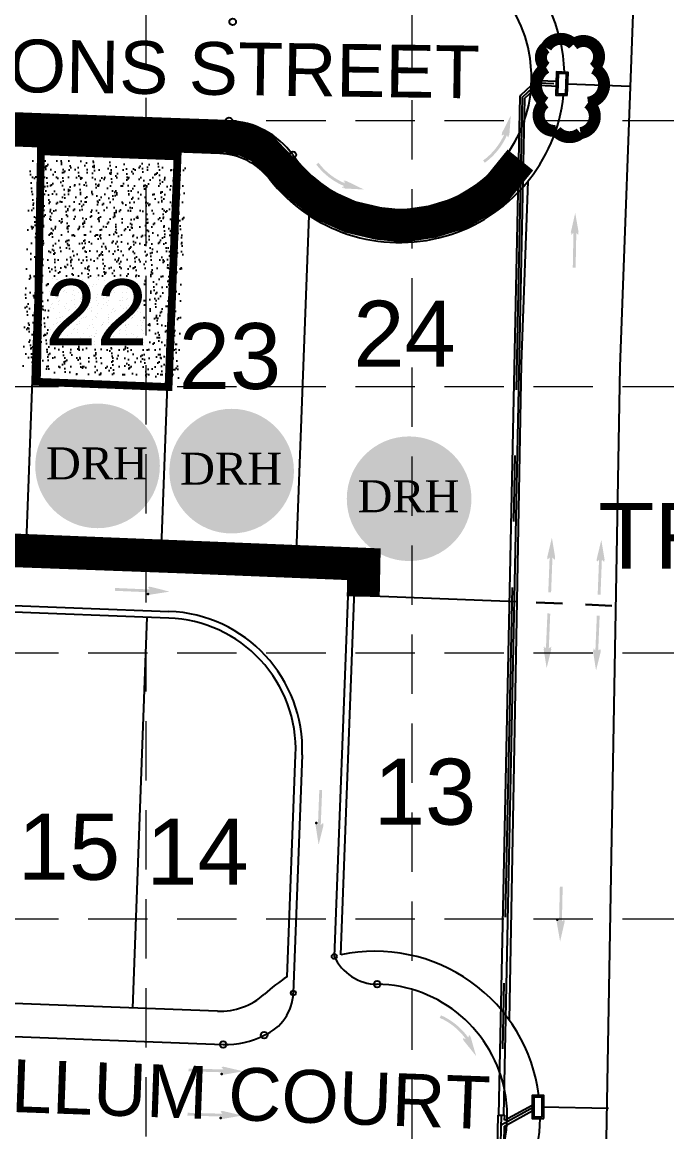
# Model space of a CAD drawing. Header units: feet. Extents: x 10084 to 13321, y 3329 to 8503.
# Drawn here: x 12876.2 to 13071.7, y 7707.9 to 8044.4 of the extents above; entities that cross this region are included whole.
import ezdxf
from ezdxf.enums import TextEntityAlignment as Align

# ---------------------------------------------------------------- set-up
doc = ezdxf.new("R2010")
doc.units = ezdxf.units.FT
doc.header["$LTSCALE"] = 40
doc.header["$MEASUREMENT"] = 0
for name, pattern in [('( Dashdot )', [1.001, 0.5, -0.25, 0.001, -0.25]), ('ACAD_ISO02W100', [15, 12, -3]), ('CENTERX2', [4, 2.5, -0.5, 0.5, -0.5]), ('DASHED', [0.75, 0.5, -0.25]), ('HIDDEN', [0.375, 0.25, -0.125])]:
    doc.linetypes.add(name, pattern=pattern)
for name, color, linetype in [('BASE', 7, 'Continuous'), ('CURB', 4, 'Continuous'), ('EROSION BLANKETS', 84, 'Continuous'), ('flow arrow', 4, 'Continuous'), ('GRID', 254, 'DASHED'), ('INLET', 4, 'Continuous'), ('LEGEND', 7, 'Continuous'), ('Level 18', 7, 'Continuous'), ('LOT', 7, 'Continuous'), ('NAME', 6, 'Continuous'), ('ROW', 3, '( Dashdot )'), ('STORM', 2, 'Continuous'), ('storm CL', 7, 'CENTERX2')]:
    doc.layers.add(name, color=color, linetype=linetype)
doc.styles.add('DRHorton', font='dutcheb.ttf')
doc.styles.get("Standard").update_dxf_attribs({"font": 'ARIAL.TTF'})

# ---------------------------------------------------------------- blocks, each defined once
blk = doc.blocks.new('DRHorton')
h = blk.add_hatch(color=1)
h.paths.add_polyline_path([(78.69822540696084, 25.78470422915278, 1), (40.43404856909645, 25.78470422915278, 1)])
h.paths.add_polyline_path([(42.32948281545312, 17.90510793809595), (76.50029822822269, 17.90510793809595), (76.50029822822269, 34.86907338622756), (42.32948281545312, 34.86907338622756)], flags=24)
at = {"layer": 'BASE', "color": 176, "style": 'DRHorton'}
blk.add_text('DRH', height=9.814143575853077, dxfattribs=at).set_placement((59.39083912051757, 21.64263810623019), align=Align.CENTER)

msp = doc.modelspace()

# ---------------------------------------------------------------- hatches: boundary and pattern name
at = {"layer": 'BASE'}
h = msp.add_hatch(dxfattribs=at)
h.set_pattern_fill('AR-SAND', color=30, scale=1.894901513045498, angle=87.92416591701333, style=0)
h.set_pattern_definition([(125.4241659170134, (13123.76049042038, 9533.799331133976), (-3.653068959740693, 0.01296454353377413), [0, -2.880250299829157, 0, -3.221332572177347, 0, -3.079214958698935]), (95.42416591701331, (13123.76049042038, 9533.799331133976), (-5.2227063851761, 3.545056951590425), [0, -1.553819240697308, 0, -2.596015072872332, 0, -0.9948232943488863]), (55.4241659170133, (13123.67606626102, 9531.470131789772), (0.2030306870213974, 5.897508083722958), [0, -0.947450756522749, 0, -3.410822723481897, 0, -4.453018555656921]), (45.4241659170133, (13123.67606626102, 9531.470131789772), (-1.455684259129268, 5.752817185139262), [0, -0.4737253782613745, 0, -2.235983785393687, 0, -2.558117042611422])])
h.paths.add_polyline_path([(12926.00463470702, 8001.356639199679), (12878.66318462163, 8003.072577398166), (12876.31330879153, 7938.241262718082), (12923.65475887692, 7936.525324519595)])
at = {"layer": 'flow arrow', "linetype": 'Continuous', "lineweight": 30}
h = msp.add_hatch(color=7, dxfattribs=at)
edge = h.paths.add_edge_path()
edge.add_line((13021.7101, 8010.887600000002), (13024.365, 8016.0995))
edge.add_line((13024.365, 8016.0995), (13023.9403, 8010.2741))
edge.add_line((13023.9403, 8010.2741), (13023.94131250968, 8010.273830678001))
edge.add_ellipse((13023.72990227707, 8010.001127058878), major_axis=(-0.1485443974594063, -0.539939405844232), ratio=0.285714285714286, start_angle=-17.182672222222322, end_angle=124.7269333333333, ccw=False)
edge.add_line((13023.54241391278, 8009.497824323661), (13023.5395, 8009.498400000002))
edge.add_line((13023.5395, 8009.498400000002), (13023.199, 8010.145600000001))
edge.add_line((13023.199, 8010.145600000001), (13023.20629413047, 8010.137327059838))
edge.add_arc((13004.4882813468, 8018.323956245932), 20.43, 305.9687798300628, 336.3770492745072, ccw=False)
edge.add_line((13016.48772652058, 8001.789198486282), (13015.98261029695, 8002.485228336437))
edge.add_arc((13004.4882813468, 8018.323956245932), 19.57000000000001, 305.9687798300628, 336.0445853856183)
edge.add_line((13022.37255457955, 8010.378034591609), (13022.3713, 8010.377600000002))
edge.add_line((13022.3713, 8010.377600000002), (13021.6434, 8010.0099))
edge.add_line((13021.6434, 8010.0099), (13021.64112239817, 8010.008560346299))
edge.add_ellipse((13021.74632026389, 8010.541933236967), major_axis=(-0.1485443974594063, -0.539939405844232), ratio=0.2857142857142858, start_angle=-125.83152777777792, end_angle=14.496719444444523, ccw=False)
edge.add_line((13021.70820690939, 8010.892424716943), (13021.71017176733, 8010.889074593341))
h = msp.add_hatch(color=7, dxfattribs=at)
edge = h.paths.add_edge_path()
edge.add_line((12974.5769, 7996.231600000003), (12979.8404, 7993.680500000001))
edge.add_line((12979.8404, 7993.680500000001), (12974.0077, 7993.989700000002))
edge.add_line((12974.0077, 7993.989700000002), (12974.00748915595, 7993.988661231858))
edge.add_ellipse((12973.73064899081, 7994.194624998801), major_axis=(-0.5427774683729983, 0.137813714218139), ratio=0.2857142857142859, start_angle=-17.182672222222322, end_angle=124.7269333333333, ccw=False)
edge.add_line((12973.22372913385, 7994.372101162399), (12973.2242, 7994.375000000002))
edge.add_line((12973.2242, 7994.375000000002), (12973.8646, 7994.728300000002))
edge.add_line((12973.8646, 7994.728300000003), (12973.85644441462, 7994.720829752483))
edge.add_arc((12981.670477701, 8013.597423295794), 20.43, 217.104446653815, 247.5127160982594, ccw=False)
edge.add_line((12965.37679483016, 8001.27261915342), (12966.06267664113, 8001.791431345563))
edge.add_arc((12981.670477701, 8013.597423295794), 19.57000000000001, 217.104446653815, 247.1802522093706)
edge.add_line((12974.08058008969, 7995.559176311959), (12974.0801, 7995.560400000001))
edge.add_line((12974.0801, 7995.560400000001), (12973.6981, 7996.280900000002))
edge.add_line((12973.6981, 7996.280900000002), (12973.69668156162, 7996.283141902284))
edge.add_ellipse((12974.23203468403, 7996.188536057981), major_axis=(-0.5427774683729983, 0.137813714218139), ratio=0.2857142857142856, start_angle=-125.83152777777792, end_angle=14.496719444444523, ccw=False)
edge.add_line((12974.58170191656, 7996.233588607443), (12974.57839139378, 7996.231557734917))
at = {"layer": 'flow arrow'}
h = msp.add_hatch(color=7, dxfattribs=at)
edge = h.paths.add_edge_path()
edge.add_line((13044.735, 7979.959900000001), (13044.2451, 7980.509400000001))
edge.add_line((13044.2451, 7980.509400000001), (13044.0319, 7969.9273))
edge.add_line((13044.0319, 7969.9273), (13043.1721, 7969.943300000001))
edge.add_line((13043.1721, 7969.943300000001), (13043.3854, 7980.5253))
edge.add_line((13043.3854, 7980.5253), (13042.7671, 7979.9885))
edge.add_line((13042.7671, 7979.9885), (13042.76550644475, 7979.986862745553))
edge.add_ellipse((13042.73640265745, 7980.529731238851), major_axis=(-0.01129975127881162, -0.5598859844834816), ratio=0.2857142857142853, start_angle=-125.83152777777792, end_angle=14.496719444444523, ccw=False)
edge.add_line((13042.61332529591, 7980.860108149708), (13042.6154, 7980.8598))
edge.add_line((13042.6154, 7980.8598), (13043.9098, 7986.5644))
edge.add_line((13043.9098, 7986.5644), (13044.931, 7980.8086))
edge.add_line((13044.931, 7980.8086), (13044.92996823537, 7980.809266693554))
edge.add_ellipse((13044.79205771002, 7980.4929721515), major_axis=(-0.01129975127881162, -0.5598859844834816), ratio=0.2857142857142854, start_angle=-17.182672222222322, end_angle=124.7269333333333, ccw=False)
edge.add_line((13044.73400485406, 7979.959028899891), (13044.735, 7979.959900000001))
edge.add_line((13044.735, 7979.959900000001), (13044.735, 7979.959900000001))
edge.add_line((13044.735, 7979.959900000001), (13044.735, 7979.959900000001))
at = {"layer": 'flow arrow', "linetype": 'Continuous', "lineweight": 30}
h = msp.add_hatch(color=7, dxfattribs=at)
edge = h.paths.add_edge_path()
edge.add_line((13035.63, 7881.565), (13036.1511, 7882.084400000001))
edge.add_line((13036.1511, 7882.084400000001), (13035.7406, 7871.5082))
edge.add_line((13035.7406, 7871.5082), (13036.5999, 7871.4737))
edge.add_line((13036.5999, 7871.473700000001), (13037.0105, 7882.049800000001))
edge.add_line((13037.0105, 7882.049800000001), (13037.5959, 7881.477500000001))
edge.add_line((13037.5959, 7881.4775), (13037.59744321472, 7881.47597618393))
edge.add_ellipse((13037.65847739327, 7882.016187309786), major_axis=(-0.02170332911121479, -0.5595792754431586), ratio=0.2857142857142855, start_angle=345.5032805555555, end_angle=485.8315277777779)
edge.add_line((13037.80080384005, 7882.338739821321), (13037.7988, 7882.338100000001))
edge.add_line((13037.7988, 7882.338100000001), (13036.8427, 7888.109100000001))
edge.add_line((13036.8427, 7888.109100000001), (13035.4842, 7882.4235))
edge.add_line((13035.4842, 7882.4235), (13035.48518922975, 7882.424462294437))
edge.add_ellipse((13035.60422700263, 7882.100592630899), major_axis=(-0.02170332911121479, -0.5595792754431586), ratio=0.2857142857142858, start_angle=235.2730666666667, end_angle=377.1826722222223)
edge.add_line((13035.63072389208, 7881.564156758799), (13035.63, 7881.565))
edge.add_line((13035.63, 7881.565), (13035.63, 7881.565))
edge.add_line((13035.63, 7881.565), (13035.63, 7881.565))
h = msp.add_hatch(color=7, dxfattribs=at)
edge = h.paths.add_edge_path()
edge.add_line((13050.6145, 7880.885399999999), (13051.1356, 7881.4048))
edge.add_line((13051.1356, 7881.4048), (13050.7251, 7870.8286))
edge.add_line((13050.7251, 7870.8286), (13051.5844, 7870.7941))
edge.add_line((13051.5844, 7870.794100000001), (13051.995, 7881.3702))
edge.add_line((13051.995, 7881.3702), (13052.5804, 7880.7979))
edge.add_line((13052.5804, 7880.7979), (13052.58194321472, 7880.796376183929))
edge.add_ellipse((13052.64297739327, 7881.336587309786), major_axis=(-0.02170332911121479, -0.5595792754431586), ratio=0.2857142857142855, start_angle=345.5032805555555, end_angle=485.8315277777779)
edge.add_line((13052.78530384005, 7881.65913982132), (13052.7833, 7881.6585))
edge.add_line((13052.7833, 7881.6585), (13051.8272, 7887.429500000001))
edge.add_line((13051.8272, 7887.429500000001), (13050.4687, 7881.743899999999))
edge.add_line((13050.4687, 7881.743899999999), (13050.46968922975, 7881.744862294437))
edge.add_ellipse((13050.58872700263, 7881.420992630899), major_axis=(-0.02170332911121479, -0.5595792754431586), ratio=0.2857142857142858, start_angle=235.2730666666667, end_angle=377.1826722222223)
edge.add_line((13050.61522389208, 7880.884556758799), (13050.6145, 7880.885399999999))
edge.add_line((13050.6145, 7880.885399999999), (13050.6145, 7880.885399999999))
edge.add_line((13050.6145, 7880.885399999999), (13050.6145, 7880.885399999999))
h = msp.add_hatch(color=7, dxfattribs=at)
edge = h.paths.add_edge_path()
edge.add_line((12914.39281985393, 7873.013392887745), (12914.91443857239, 7872.382721652241))
edge.add_line((12914.91443857239, 7872.382721652242), (12904.3398423417, 7872.831956237044))
edge.add_line((12904.3398423417, 7872.831956237044), (12904.30734583492, 7871.972508258329))
edge.add_line((12904.30734583492, 7871.972508258329), (12914.87784146715, 7871.523345027616))
edge.add_line((12914.87784146715, 7871.523345027616), (12914.32105753253, 7871.046743598876))
edge.add_line((12914.32105753253, 7871.046743598876), (12914.32010400545, 7871.044939396823))
edge.add_ellipse((12914.85261922688, 7870.974989030219), major_axis=(-0.5594945311788314, 0.02378766648552297), ratio=0.2857142857142856, start_angle=342.8173277777778, end_angle=484.7269333333335)
edge.add_line((12915.16575833643, 7870.830056486818), (12915.16478859494, 7870.830532811887))
edge.add_line((12915.16478859494, 7870.830532811888), (12920.9398, 7871.7222))
edge.add_line((12920.9398, 7871.7222), (12915.26702659591, 7873.144303472272))
edge.add_line((12915.26702659591, 7873.144303472272), (12915.26827051454, 7873.144988524912))
edge.add_ellipse((12914.93523005481, 7873.0293123139), major_axis=(-0.5594945311788314, 0.02378766648552297), ratio=0.2857142857142856, start_angle=234.1684722222222, end_angle=374.4967194444445)
edge.add_line((12914.39184739971, 7873.012326848503), (12914.39281985393, 7873.013392887745))
edge.add_line((12914.39281985393, 7873.013392887745), (12914.39281985393, 7873.013392887745))
h = msp.add_hatch(color=7, dxfattribs=at)
edge = h.paths.add_edge_path()
edge.add_line((13034.5623, 7855.098500000002), (13035.04, 7854.538800000001))
edge.add_line((13035.04, 7854.538800000001), (13035.4827, 7865.113500000002))
edge.add_line((13035.4827, 7865.113500000001), (13036.3419, 7865.078800000001))
edge.add_line((13036.3419, 7865.078800000001), (13035.8992, 7854.504200000001))
edge.add_line((13035.8992, 7854.5042), (13036.529, 7855.027000000001))
edge.add_line((13036.529, 7855.027000000001), (13036.53063987399, 7855.028691308396))
edge.add_ellipse((13036.54796559143, 7854.485319381476), major_axis=(0.02343731859557317, 0.5595093315549345), ratio=0.2857142857142856, start_angle=-125.83152777777792, end_angle=14.496719444444523, ccw=False)
edge.add_line((13036.66385032583, 7854.152351412317), (13036.6617, 7854.153000000001))
edge.add_line((13036.6617, 7854.153000000001), (13035.2439, 7848.477500000001))
edge.add_line((13035.2439, 7848.477500000001), (13034.3481, 7854.2544))
edge.add_line((13034.3481, 7854.2544), (13034.34885447875, 7854.253413737442))
edge.add_ellipse((13034.49359091634, 7854.566643547592), major_axis=(0.02343731859557317, 0.5595093315549345), ratio=0.2857142857142858, start_angle=-17.182672222222322, end_angle=124.7269333333333, ccw=False)
edge.add_line((13034.5632078211, 7855.099202480103), (13034.5623, 7855.098500000002))
edge.add_line((13034.5623, 7855.098500000002), (13034.5623, 7855.098500000002))
edge.add_line((13034.5623, 7855.098500000002), (13034.5623, 7855.098500000002))
h = msp.add_hatch(color=7, dxfattribs=at)
edge = h.paths.add_edge_path()
edge.add_line((13049.5468, 7854.418900000001), (13050.0245, 7853.859200000001))
edge.add_line((13050.0245, 7853.859200000001), (13050.4672, 7864.433900000002))
edge.add_line((13050.4672, 7864.433900000001), (13051.3264, 7864.399200000001))
edge.add_line((13051.3264, 7864.399200000001), (13050.8837, 7853.824600000001))
edge.add_line((13050.8837, 7853.8246), (13051.5135, 7854.347400000001))
edge.add_line((13051.5135, 7854.347400000001), (13051.51513987399, 7854.349091308396))
edge.add_ellipse((13051.53246559143, 7853.805719381476), major_axis=(0.02343731859557317, 0.5595093315549345), ratio=0.2857142857142856, start_angle=-125.83152777777792, end_angle=14.496719444444523, ccw=False)
edge.add_line((13051.64835032583, 7853.472751412317), (13051.6462, 7853.473400000001))
edge.add_line((13051.6462, 7853.473400000001), (13050.2284, 7847.7979))
edge.add_line((13050.2284, 7847.7979), (13049.3326, 7853.574799999999))
edge.add_line((13049.3326, 7853.574799999999), (13049.33335447874, 7853.573813737442))
edge.add_ellipse((13049.47809091634, 7853.887043547592), major_axis=(0.02343731859557317, 0.5595093315549345), ratio=0.2857142857142858, start_angle=-17.182672222222322, end_angle=124.7269333333333, ccw=False)
edge.add_line((13049.5477078211, 7854.419602480102), (13049.5468, 7854.418900000001))
edge.add_line((13049.5468, 7854.418900000001), (13049.5468, 7854.418900000001))
edge.add_line((13049.5468, 7854.418900000001), (13049.5468, 7854.418900000001))
h = msp.add_hatch(color=7, dxfattribs=at)
edge = h.paths.add_edge_path()
edge.add_line((12967.37808754478, 7801.495848675273), (12966.74887250511, 7800.972266093235))
edge.add_line((12966.74887250511, 7800.972266093236), (12967.16755231535, 7811.548175246107))
edge.add_line((12967.16755231535, 7811.548175246106), (12966.30800852887, 7811.578039709239))
edge.add_line((12966.30800852887, 7811.578039709239), (12965.88943685127, 7801.006330354877))
edge.add_line((12965.88943685127, 7801.006330354876), (12965.41121127899, 7801.561657427074))
edge.add_line((12965.41121127899, 7801.561657427074), (12965.40950725311, 7801.562681714976))
edge.add_ellipse((12965.34109657024, 7801.029966489707), major_axis=(0.02217018248873963, 0.5595609761097458), ratio=0.2857142857142859, start_angle=342.8173277777778, end_angle=484.7269333333335)
edge.add_line((12965.19706984964, 7800.716409708219), (12965.19737620571, 7800.717469907247))
edge.add_line((12965.19737620571, 7800.717469907247), (12966.1058, 7794.944899999999))
edge.add_line((12966.1058, 7794.944899999999), (12967.51149547325, 7800.621888703627))
edge.add_line((12967.51149547325, 7800.621888703627), (12967.51228863377, 7800.620590084183))
edge.add_ellipse((12967.39565015001, 7800.953294766198), major_axis=(0.02217018248873963, 0.5595609761097458), ratio=0.2857142857142856, start_angle=234.1684722222222, end_angle=374.4967194444445)
edge.add_line((12967.37709394588, 7801.496626066184), (12967.37808754478, 7801.495848675273))
edge.add_line((12967.37808754478, 7801.495848675273), (12967.37808754478, 7801.495848675273))
h = msp.add_hatch(color=7, dxfattribs=at)
edge = h.paths.add_edge_path()
edge.add_line((13010.1917, 7735.425499999998), (13013.8674, 7730.8755))
edge.add_line((13013.8674, 7730.8755), (13012.2467, 7736.486999999999))
edge.add_line((13012.2467, 7736.486999999999), (13012.24763312942, 7736.487503312421))
edge.add_ellipse((13011.98437722588, 7736.710568055445), major_axis=(-0.2570386895447849, 0.4975249863847033), ratio=0.2857142857142861, start_angle=235.2730666666667, end_angle=377.1826722222223)
edge.add_line((13011.69681692292, 7737.164191910845), (13011.6941, 7737.163099999999))
edge.add_line((13011.6941, 7737.163099999999), (13011.4949, 7736.4593))
edge.add_line((13011.4949, 7736.4593), (13011.50027622295, 7736.46898546001))
edge.add_arc((12994.880976586, 7724.586907376724), 20.42999999999999, 395.5631227896122, 425.9713922340567)
edge.add_line((13003.19992441481, 7743.246489519944), (13002.84973855709, 7742.461015256201))
edge.add_arc((12994.880976586, 7724.586907376724), 19.57000000000001, 395.89558667850105, 425.9713922340566, ccw=False)
edge.add_line((13010.73437535087, 7736.060993292478), (13010.733, 7736.061199999998))
edge.add_line((13010.733, 7736.061199999998), (13009.9448, 7736.270299999999))
edge.add_line((13009.9448, 7736.270299999999), (13009.94232771115, 7736.271147503089))
edge.add_ellipse((13010.15559915961, 7735.771078987061), major_axis=(-0.2570386895447849, 0.4975249863847033), ratio=0.2857142857142858, start_angle=345.5032805555555, end_angle=485.8315277777779)
edge.add_line((13010.19082367016, 7735.420285399944), (13010.19205291299, 7735.423969554735))
h = msp.add_hatch(color=7, dxfattribs=at)
edge = h.paths.add_edge_path()
edge.add_line((12936.69729546197, 7727.433587837483), (12937.22933171043, 7726.811340130908))
edge.add_line((12937.22933171043, 7726.811340130908), (12926.64893258229, 7727.088285946649))
edge.add_line((12926.64893258229, 7727.088285946649), (12926.63030110702, 7726.228678583181))
edge.add_line((12926.63030110702, 7726.228678583181), (12937.20694206949, 7725.951654068889))
edge.add_line((12937.20694206949, 7725.951654068889), (12936.65785942265, 7725.465916475549))
edge.add_line((12936.65785942265, 7725.465916475549), (12936.65685649808, 7725.46383646154))
edge.add_ellipse((12937.19044113163, 7725.402574532456), major_axis=(-0.55980798408524, 0.01466563502516667), ratio=0.2857142857142856, start_angle=342.8173277777778, end_angle=484.7269333333335)
edge.add_line((12937.50590085659, 7725.262764894013), (12937.50485051976, 7725.263723903397))
edge.add_line((12937.50485051976, 7725.263723903397), (12943.2647, 7726.249199999998))
edge.add_line((12943.2647, 7726.249199999998), (12937.56934318276, 7727.578708897039))
edge.add_line((12937.56934318276, 7727.578708897039), (12937.57066953625, 7727.579060516496))
edge.add_ellipse((12937.23955861207, 7727.457971624431), major_axis=(-0.55980798408524, 0.01466563502516667), ratio=0.2857142857142854, start_angle=234.1684722222222, end_angle=374.4967194444445)
edge.add_line((12936.69652490339, 7727.432132136481), (12936.69729546197, 7727.433587837483))
edge.add_line((12936.69729546197, 7727.433587837483), (12936.69729546197, 7727.433587837483))
h = msp.add_hatch(color=7, dxfattribs=at)
edge = h.paths.add_edge_path()
edge.add_line((12936.39559546197, 7714.018187837483), (12936.92763171043, 7713.395940130908))
edge.add_line((12936.92763171043, 7713.395940130908), (12926.34723258229, 7713.672885946649))
edge.add_line((12926.34723258229, 7713.672885946649), (12926.32860110702, 7712.813278583181))
edge.add_line((12926.32860110702, 7712.813278583181), (12936.90524206949, 7712.536254068889))
edge.add_line((12936.90524206949, 7712.536254068889), (12936.35615942265, 7712.050516475549))
edge.add_line((12936.35615942265, 7712.050516475549), (12936.35515649808, 7712.04843646154))
edge.add_ellipse((12936.88874113163, 7711.987174532456), major_axis=(-0.55980798408524, 0.01466563502516667), ratio=0.2857142857142856, start_angle=342.8173277777778, end_angle=484.7269333333335)
edge.add_line((12937.20420085659, 7711.847364894013), (12937.20315051976, 7711.848323903397))
edge.add_line((12937.20315051976, 7711.848323903398), (12942.963, 7712.833799999999))
edge.add_line((12942.963, 7712.833799999999), (12937.26764318276, 7714.163308897039))
edge.add_line((12937.26764318276, 7714.163308897039), (12937.26896953625, 7714.163660516496))
edge.add_ellipse((12936.93785861207, 7714.042571624431), major_axis=(-0.55980798408524, 0.01466563502516667), ratio=0.2857142857142854, start_angle=234.1684722222222, end_angle=374.4967194444445)
edge.add_line((12936.39482490339, 7714.016732136481), (12936.39559546197, 7714.018187837483))
edge.add_line((12936.39559546197, 7714.018187837483), (12936.39559546197, 7714.018187837483))
at = {"layer": 'Level 18', "linetype": 'Continuous', "lineweight": 30}
h = msp.add_hatch(color=7, dxfattribs=at)
edge = h.paths.add_edge_path()
edge.add_line((13040.49369845545, 7772.194032306885), (13039.87348007108, 7771.659979397108))
edge.add_line((13039.87348007108, 7771.659979397108), (13040.11301559793, 7782.241266907756))
edge.add_line((13040.11301559793, 7782.241266907756), (13039.25310136464, 7782.25669481691))
edge.add_line((13039.25310136464, 7782.25669481691), (13039.01370779368, 7771.679409786395))
edge.add_line((13039.01370779368, 7771.679409786395), (13038.52591920113, 7772.226591588592))
edge.add_line((13038.52591920113, 7772.226591588591), (13038.52444826675, 7772.227703507583))
edge.add_ellipse((13038.46507379541, 7771.693905625994), major_axis=(0.01268573400085185, 0.5598562728864012), ratio=0.2857142857142859, start_angle=342.8173277777778, end_angle=484.7269333333335)
edge.add_line((13038.32638069986, 7771.377953468602), (13038.32669448098, 7771.378912528835))
edge.add_line((13038.32669448098, 7771.378912528836), (13039.33270000001, 7765.622600000004))
edge.add_line((13039.33270000001, 7765.622600000003), (13040.64205640721, 7771.322492690062))
edge.add_line((13040.64205640721, 7771.322492690062), (13040.64289058192, 7771.321377071098))
edge.add_ellipse((13040.52063146246, 7771.652057638428), major_axis=(0.01268573400085185, 0.5598562728864012), ratio=0.2857142857142856, start_angle=234.1684722222222, end_angle=374.4967194444445)
edge.add_line((13040.49287165595, 7772.194996493383), (13040.49369845545, 7772.194032306885))
edge.add_line((13040.49369845545, 7772.194032306885), (13040.49369845545, 7772.194032306885))

# ---------------------------------------------------------------- linework, layer by layer
at = {"layer": 'BASE', "color": 30, "linetype": 'ACAD_ISO02W100', "const_width": 2.368626891306873}
msp.add_lwpolyline([(12920.58118326258, 7933.774308308812), (12923.31771208378, 8003.715780983205), (12881.89237525662, 8005.289082327846), (12880.64263186264, 7935.350315906186)], close=True, dxfattribs=at)
at = {"layer": 'CURB', "color": 7}
for p, q in [((12764.903068334, 8021.019520996735), (12938.90992793054, 8014.520689733574)), ((12749.7832, 7884.1187), (12975.126, 7875.702600000001)), ((12975.126, 7875.702600000001), (12970.8453, 7761.0837)), ((12749.33534881741, 7872.127143781855), (12920.71585982849, 7865.726369673757)), ((12961.11906203192, 7822.188121076084), (12958.42246666768, 7749.985685482346)), ((12754.45297352824, 7741.214515921507), (12937.15416839808, 7734.390961876278))]:
    msp.add_line(p, q, dxfattribs=at)
for centre, radius in [((12940.02957881871, 8044.499741084399), 1), ((12938.90992658018, 8014.520642050822), 1), ((12958.24300317067, 8004.176501825003), 1), ((12970.8453, 7761.083699999993), 0.75), ((12983.81969256453, 7752.650728005475), 1), ((12958.42246666768, 7749.985685482346), 0.75), ((12949.57958875922, 7737.171657503904), 1), ((12937.15417022382, 7734.391001819416), 1)]:
    msp.add_circle(centre, radius, dxfattribs=at)
for centre, radius, start, end in [((12990.66881087006, 8027.598008929422), 40, 3.326338191201853, 80.77527003836856), ((12990.66881087006, 8027.598008929422), 40, 352.3963131219418, 3.326338191201889), ((12990.66881087006, 8027.598008929422), 40, 215.8409835559489, 352.3963131219418), ((12937.97687335856, 7989.538059884729), 25, 35.84098333333333, 87.86110277777779), ((12919.14832329741, 7823.755631901526), 42, 357.86112815146, 87.86109306093871), ((12984.01561630274, 7767.149404286047), 14.5, 204.7288470901449, 269.2257969022866), ((12983.27921328673, 7712.654379645278), 40, 9.83901755746805, 89.22579690228652), ((12943.93256877041, 7750.526849934387), 14.5, 292.9202589658294, 357.861128149934), ((12938.08722344543, 7759.373583985509), 25, 267.8611027777778, 297.3674027777778), ((12983.27921328673, 7712.654379645278), 40, 358.8281949720756, 9.839017557468088), ((12983.27921328673, 7712.654379645278), 40, 210.4400815039182, 358.8281949720756)]:
    msp.add_arc(centre, radius, start, end, dxfattribs=at)
at = {"layer": 'EROSION BLANKETS', "linetype": 'Continuous', "lineweight": 40, "const_width": 10}
for points in [[(13027.28823877514, 8002.632498731185), (13018.82764238343, 7992.198130633219), (13008.82877001735, 7986.486690085824), (13000.47807452157, 7983.960474144401), (12991.79772121381, 7982.642444769815), (12984.21617492417, 7983.411296242114), (12975.75557853246, 7985.388334281249), (12967.18512612063, 7989.232579597258), (12960.8122204313, 7994.285011480105), (12954.4181782283, 8000.467924484804), (12948.70454328708, 8006.399038602211), (12943.65017909399, 8008.705580973622), (12938.37603554694, 8009.803936778198), (12841.13223148658, 8013.289455407331)], [(12979.62910269896, 7870.186946517536), (12979.82218093692, 7880.030640006043), (12836.70859701678, 7885.836228089943)]]:
    msp.add_lwpolyline(points, dxfattribs=at)
at = {"layer": 'flow arrow', "color": 7, "linetype": 'Continuous', "lineweight": 30}
for p, q in [((13040.0353, 7868.1125), (13032.0432, 7868.474900000001)), ((13055.0198, 7867.4329), (13047.0277, 7867.795300000001))]:
    msp.add_line(p, q, dxfattribs=at)
for p in [(12914.32105753252, 7871.046743598878), (12965.41121127902, 7801.561657427091), (12936.65785942266, 7725.465916475535), (12936.35615942266, 7712.050516475535)]:
    msp.add_point(p, dxfattribs=at)
at = {"layer": 'GRID', "color": 252, "linetype": 'HIDDEN', "lineweight": 0, "ltscale": 1.8}
for p, q in [((12914.1277790513, 3737.449963833547), (12913.72605084076, 8419.972418493564)), ((12994.67846713933, 3736.748015852864), (12994.43584528329, 8419.972418493564)), ((10169.23657344577, 8014.613848379719), (13236.20876226296, 8014.613848379719)), ((10169.23657344577, 7933.904053936971), (13236.20876226296, 7933.904053936971)), ((10169.23657344577, 7853.194259494661), (13236.20876226296, 7853.194259494661)), ((10169.23657344577, 7772.484465051914), (13236.20876226296, 7772.484465051914))]:
    msp.add_line(p, q, dxfattribs=at)
at = {"layer": 'INLET', "color": 5, "flags": 128}
for points in [[(13041.5031, 8022.2047), (13041.7641, 8029.1998), (13038.2665, 8029.330400000001), (13038.0055, 8022.335300000001)], [(13041.0219, 8022.7228), (13041.2456, 8028.719000000001), (13038.7475, 8028.812400000001), (13038.5239, 8022.816000000001)], [(13034.3467, 7711.9281), (13034.3806, 7718.927900000001), (13030.8806, 7718.945000000001), (13030.8467, 7711.945100000001)], [(13033.849, 7712.4303), (13033.878, 7718.430600000001), (13031.3781, 7718.442800000001), (13031.3493, 7712.442400000001)]]:
    msp.add_lwpolyline(points, close=True, dxfattribs=at)
at = {"layer": 'LEGEND', "color": 170, "ltscale": 100, "const_width": 3.632920712043766}
msp.add_lwpolyline([(13034.71453318968, 8020.026712625075, 0.5205670505517462), (13034.71453318968, 8020.026712625075, 0.7651954600696135), (13038.11068647994, 8011.4762047649, 0.4178788784126488), (13045.5204579012, 8010.769158755074, 0.6649002420699669), (13047.77654075727, 8019.997126600869, 0.744833174426672), (13049.59631721302, 8030.469173072737, 0.9756416855879776), (13043.3888831059, 8037.642621056541, 0.5205670505517462), (13035.06507736298, 8036.730103823738, 0.5205670505517462), (13035.07913726387, 8030.681158050284, 0.5402640007904789), (13034.71453318968, 8020.026712625075)], format="xyb", close=True, dxfattribs=at)
at = {"layer": 'Level 18', "color": 7, "linetype": 'Continuous', "lineweight": 30}
msp.add_point((13038.52591920113, 7772.226591588591), dxfattribs=at)
at = {"layer": 'LOT', "color": 7}
for p, q in [((13041.6334692465, 8025.699182210762), (13060.62035705435, 8024.993931351665)), ((12877.26899996033, 7881.358742805262), (12881.94804531388, 8006.641082692954)), ((12918.24043493454, 7879.828541480759), (12922.9194802881, 8005.11088136845)), ((13029.52769062166, 7996.13394268624), (13027.47435002289, 7940.853545503098)), ((12959.21186835536, 7878.298298525957), (12963.22690130314, 7985.801578469192)), ((13027.47435002289, 7940.853545503098), (13023.90527134312, 7741.800964467299)), ((13026.17993048189, 7868.661931482895), (12976.93318656575, 7870.501199081393)), ((12909.7182030488, 7745.422652372815), (12914.1457216773, 7863.970315750604)), ((13033.8635, 7715.430450001526), (13053.95727545091, 7715.070161955627))]:
    msp.add_line(p, q, dxfattribs=at)
at = {"layer": 'ROW', "color": 7, "linetype": 'Continuous'}
for p, q in [((13068.2282, 8229.8127), (13057.4644, 7940.027800000002)), ((12936.1541, 8004.6166), (12754.5369, 8011.399600000001)), ((13057.4644, 7940.027800000002), (13048.4992, 7440.0303)), ((12977.1993, 7877.6265), (12749.8578, 7886.117300000002)), ((12972.8644, 7761.5577), (12977.1993, 7877.6265)), ((12920.6412, 7863.7277), (12749.2607, 7870.128400000001)), ((12956.6063, 7754.9457), (12959.1204, 7822.2627)), ((12935.4432, 7744.461899999999), (12744.8332, 7751.5808))]:
    msp.add_line(p, q, dxfattribs=at)
for centre, radius, start, end in [((12990.66881087006, 8027.598008929422), 50, 1.884169222761383, 93.6399094056351), ((12990.66881087006, 8027.598008929422), 50, 217.8663111111111, 353.8563528470379), ((12935.4076519385, 7984.6305292087), 20, 37.86631111111111, 87.86111111111113), ((12919.14831373366, 7823.755591173471), 40, 357.8611111111111, 87.86111111111114), ((12983.27921328673, 7712.654379645278), 50, 7.216372476034492, 102.0225656716785), ((12983.27921328673, 7712.654379645278), 50, 122.2394305555556, 132.2764194444445), ((12936.18964918574, 7764.447940565223), 20, 267.8611111111111, 312.2764194444445), ((12983.27921328673, 7712.654379645278), 50, 212.7110166666667, 359.1736866267892)]:
    msp.add_arc(centre, radius, start, end, dxfattribs=at)
at = {"layer": 'STORM', "color": 5}
for p, q in [((13028.67990788904, 8021.395622519607), (13032.86205772576, 8025.278165871151)), ((13032.86205772576, 8025.278165871151), (13038.6078, 8025.0647)), ((13022.28541109653, 7712.950210507523), (13028.67990788904, 8021.395622519607)), ((13022.4673, 7709.659500000001), (13030.8581, 7714.3054)), ((13022.5033, 7711.3938), (13030.8665, 7716.0245)), ((13020.53581258278, 7712.986482088686), (13022.5354114536, 7712.945027658925)), ((13022.50325239418, 7711.393800985748), (13022.5354114536, 7712.945027658925)), ((13017.98675648366, 7493.535775905638), (13022.46729795526, 7709.659500042727))]:
    msp.add_line(p, q, dxfattribs=at)
at = {"layer": 'STORM', "color": 5, "flags": 128}
msp.add_lwpolyline([(13020.7858129368, 7712.981299240088), (13027.1869, 8021.7446), (13027.4264, 8022.2788), (13032.0691, 8026.588900000001), (13032.6072, 8026.7887), (13038.6634, 8026.5637)], dxfattribs=at)
msp.add_lwpolyline([(12718.55640390028, 7409.732861818939, -0.1350999430239619), (12750.06820135451, 7417.152460929096), (12750.0682, 7417.1525), (12954.2525, 7409.5266), (12954.25253691097, 7409.526568487526, 0.4199078618499545), (13015.44506901456, 7467.427731119723), (13015.4451, 7467.4305), (13020.53581258278, 7712.986482088686)], format="xyb", dxfattribs=at)
at = {"layer": 'storm CL', "color": 5}
msp.add_line((13021.4734, 7709.9664), (13031.3637, 7715.4426), dxfattribs=at)
at = {"layer": 'storm CL', "color": 5, "flags": 128}
msp.add_lwpolyline([(12716.97864771646, 7407.678605757292, -0.1451685092098788), (12750.03087903185, 7416.153157649691), (12750.0309, 7416.1532), (12954.2152, 7408.5273), (12954.21521463676, 7408.52726520631, 0.4199078618499545), (13016.44490830242, 7467.409803475915), (13016.4449, 7467.409799999999), (13027.9367, 8021.7291), (13032.5794, 8026.0392), (13038.6356, 8025.8142)], format="xyb", dxfattribs=at)

# ---------------------------------------------------------------- block references
at = {"layer": 'LEGEND', "xscale": 0.9878399999938665, "yscale": 0.9878399999943213, "zscale": 0.9878399999942583}
for p in [(12840.21471738255, 7884.391711959624), (12880.87958769741, 7882.797672518476), (12934.70077255456, 7874.428957795126)]:
    msp.add_blockref('DRHorton', p, dxfattribs=at)

# ---------------------------------------------------------------- texts
at = {"layer": 'NAME', "color": 7}
for s, rotation, p in [('ST. SIMONS STREET', 359.2125527777837, (12791.42308018776, 8032.360288812719)), ('ANTEBELLUM COURT', 357.9203805555576, (12783.57006269886, 7725.178520916361))]:
    msp.add_text(s, height=16, rotation=rotation, dxfattribs=at).set_placement(p, align=Align.MIDDLE_LEFT)
for s, p in [('22', (12883.15324682575, 7956.421704521627)), ('24', (12976.60594682575, 7949.947204521628)), ('23', (12923.67244682575, 7943.166204521628)), ('TRACT 6', (13050.8644, 7888.6508999)), ('13', (12982.82566070235, 7811.048517274569)), ('15', (12874.84426070235, 7794.33771727457)), ('14', (12913.81106070235, 7792.82831727457))]:
    msp.add_text(s, height=20, dxfattribs=at).set_placement(p, align=Align.MIDDLE_LEFT)

doc.saveas('drawing.dxf')
